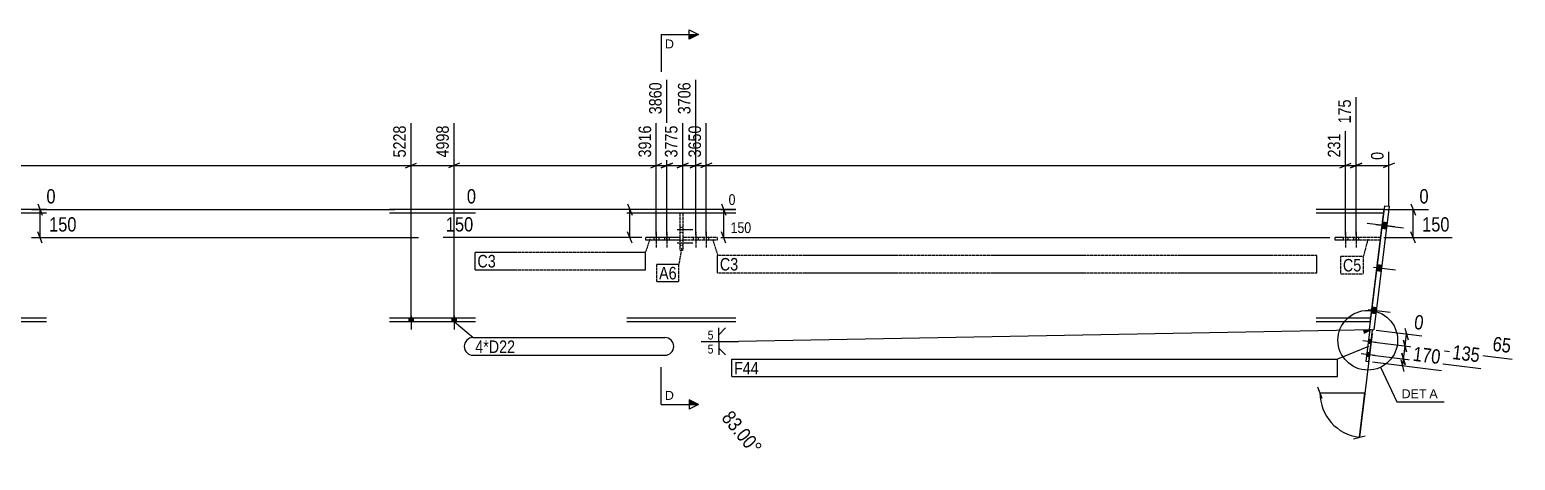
# Model space of a CAD drawing. Header units: millimetres. Extents: x 20 to 121689, y 20 to 5397.
# Drawn here: x 75379 to 83322, y 1116 to 3417 of the extents above; entities that cross this region are included whole.
import ezdxf

# ---------------------------------------------------------------- set-up
doc = ezdxf.new("R2010")
doc.units = ezdxf.units.MM
doc.linetypes.add('DXK_LINE_DOT2', pattern=[3.9198, 1.9599, -1.9599])
for name, color, linetype in [('MÅLSÆTNING', 7, 'Continuous'), ('STÅL', 7, 'Continuous'), ('TEKST', 7, 'Continuous')]:
    doc.layers.add(name, color=color, linetype=linetype)
doc.styles.add('Arial', font='ARIAL.TTF', dxfattribs={"height": 0.2})
doc.styles.add('Arial Narrow', font='ARIALN.TTF', dxfattribs={"height": 0.2})

msp = doc.modelspace()

# ---------------------------------------------------------------- hatches: boundary and pattern name
at = {"layer": 'STÅL', "linetype": 'Continuous'}
for color, points in [(96, [(82633.1, 2352.5), (82637.1, 2385.2), (82612.3, 2388.3), (82608.3, 2355.5)]), (96, [(82633.1, 2352.5), (82637.1, 2385.2), (82612.3, 2388.3), (82608.3, 2355.5)]), (96, [(82584.5, 2162), (82580.5, 2129.2), (82605.3, 2126.2), (82609.4, 2158.9)]), (96, [(82584.5, 2162), (82580.5, 2129.2), (82605.3, 2126.2), (82609.4, 2158.9)]), (96, [(82556.8, 1935.7), (82552.7, 1902.9), (82577.5, 1899.9), (82581.6, 1932.6)]), (96, [(82556.8, 1935.7), (82552.7, 1902.9), (82577.5, 1899.9), (82581.6, 1932.6)]), (4, [(77406.8, 1856.2), (77428.8, 1856.2), (77428.8, 1875.2), (77406.8, 1875.2)]), (4, [(77406.8, 1856.2), (77428.8, 1856.2), (77428.8, 1875.2), (77406.8, 1875.2)]), (4, [(77636.8, 1856.2), (77658.8, 1856.2), (77658.8, 1875.2), (77636.8, 1875.2)]), (4, [(77636.8, 1856.2), (77658.8, 1856.2), (77658.8, 1875.2), (77636.8, 1875.2)]), (96, [(82537.8, 1761.2), (82535.2, 1739.3), (82550.1, 1737.5), (82552.7, 1759.3)]), (96, [(82537.8, 1761.2), (82535.2, 1739.3), (82550.1, 1737.5), (82552.7, 1759.3)]), (96, [(82529.3, 1691.7), (82526.6, 1669.8), (82541.5, 1668), (82544.2, 1689.9)]), (96, [(82529.3, 1691.7), (82526.6, 1669.8), (82541.5, 1668), (82544.2, 1689.9)])]:
    msp.add_hatch(color=color, dxfattribs=at).paths.add_polyline_path(points)
at = {"layer": 'TEKST', "linetype": 'Continuous'}
for color, points in [(30, [(78905.7, 3366.7), (78905.7, 3391.7), (78955.7, 3391.7)]), (3, [(82507.8, 1815.3), (82559.3, 1812.9), (82512.8, 1790.8)]), (30, [(78905.1, 1413.7), (78905.1, 1438.7), (78955.1, 1413.7)])]:
    msp.add_hatch(color=color, dxfattribs=at).paths.add_polyline_path(points)

# ---------------------------------------------------------------- linework, layer by layer
at = {"layer": 'MÅLSÆTNING', "color": 7, "linetype": 'Continuous'}
for p, q in [((78785.9, 2318.8), (78785.9, 3148.4)), ((78940, 2318.8), (78940, 3148.4)), ((82471.1, 2318.8), (82471.1, 3056.7)), ((82471.1, 2318.8), (82471.1, 3056.7)), ((78729.5, 2318.8), (78729.5, 2917.4)), ((78996.3, 2318.8), (78996.3, 2917.4)), ((78996.3, 2318.8), (78996.3, 2917.4)), ((82414.8, 2318.8), (82414.8, 2874.7)), ((77387.8, 2679.2), (77447.8, 2703.2)), ((77387.8, 2679.2), (77447.8, 2703.2)), ((77677.8, 2703.2), (77617.8, 2679.2)), ((77677.8, 2703.2), (77617.8, 2679.2)), ((78699.5, 2679.2), (78759.5, 2703.2)), ((78815.9, 2703.2), (78755.9, 2679.2)), ((78755.9, 2679.2), (78815.9, 2703.2)), ((78910, 2679.2), (78970, 2703.2)), ((79026.3, 2703.2), (78966.3, 2679.2)), ((79026.3, 2703.2), (78966.3, 2679.2)), ((82384.8, 2679.2), (82444.8, 2703.2)), ((82441.1, 2679.2), (82501.1, 2703.2)), ((82675.9, 2703.2), (82615.9, 2679.2)), ((82645.9, 2476.2), (82645.9, 2763.9)), ((75311.1, 2691.2), (77417.8, 2691.2)), ((77417.8, 2691.2), (77647.8, 2691.2)), ((78729.5, 2691.2), (78785.9, 2691.2)), ((78940, 2691.2), (78996.3, 2691.2)), ((78996.3, 2691.2), (82414.8, 2691.2)), ((82471.1, 2691.2), (82645.9, 2691.2)), ((75422.4, 2486.2), (75446.4, 2426.2)), ((78576.1, 2486.2), (78600.1, 2426.2)), ((79078, 2486.2), (79102, 2426.2)), ((82764, 2486.2), (82788, 2426.2)), ((75388.9, 2456.2), (77331, 2456.2)), ((75434.4, 2306.3), (75434.4, 2456.2)), ((78663.8, 2456.2), (77716.4, 2456.2)), ((78588.1, 2306.3), (78588.1, 2456.2)), ((79074.2, 2456.2), (79152.5, 2456.2)), ((79090, 2306.3), (79090, 2456.2)), ((82620.4, 2456.2), (82858.8, 2456.2)), ((82776, 2306.3), (82776, 2456.2)), ((75388.9, 2306.3), (77457.6, 2306.3)), ((75446.4, 2276.3), (75422.4, 2336.3)), ((78651.7, 2306.3), (77589.8, 2306.3)), ((78600.1, 2276.3), (78576.1, 2336.3)), ((79074.2, 2306.3), (82330.3, 2306.3)), ((79102, 2276.3), (79078, 2336.3)), ((82620.4, 2306.3), (82985.4, 2306.3)), ((82788, 2276.3), (82764, 2336.3)), ((82556.9, 1793.1), (82488.8, 1238.4)), ((82579.2, 1810.5), (82823.1, 1780.5)), ((82741.3, 1694.9), (82724.8, 1757.3)), ((82732.7, 1821.9), (82749.3, 1759.4)), ((82733.1, 1726.1), (82741, 1790.6)), ((82560.2, 1676.8), (83138.8, 1605.8)), ((82560.2, 1676.8), (83138.8, 1605.8)), ((82568.8, 1746.3), (83305.4, 1655.8)), ((82568.8, 1746.3), (83305.4, 1655.8)), ((82732.8, 1625.4), (82716.3, 1687.9)), ((82716.3, 1687.9), (82732.8, 1625.4)), ((82724.5, 1656.6), (82733.1, 1726.1)), ((82558.5, 1641.8), (82928.1, 1596.4)), ((82728.5, 1590.6), (82712, 1653.1)), ((82720.3, 1621.9), (82724.5, 1656.6)), ((82290, 1446.6), (82266, 1506.6)), ((82278, 1476.6), (82518, 1476.6)), ((82488.8, 1238.4), (82518, 1476.6)), ((82457.5, 1230.1), (82520, 1246.6))]:
    msp.add_line(p, q, dxfattribs=at)
msp.add_arc((82518, 1476.6), 240, 180, 263, dxfattribs=at)
at = {"layer": 'STÅL', "color": 2, "linetype": 'Continuous'}
for p, q in [((82623.1, 2476.1), (82541.9, 1815.1)), ((82647.9, 2473.1), (82566.8, 1812)), ((82623.1, 2476.1), (82647.9, 2473.1)), ((75468.9, 2456.2), (75090.2, 2456.2)), ((75468.9, 2437.2), (75090.2, 2437.2)), ((77762.8, 2456.2), (77302.8, 2456.2)), ((77762.8, 2437.2), (77302.8, 2437.2)), ((79154.2, 2456.2), (78571.7, 2456.2)), ((79154.2, 2437.2), (78571.7, 2437.2)), ((82620.7, 2456.2), (82256.9, 2456.2)), ((82618.3, 2437.2), (82256.9, 2437.2)), ((75468.9, 1875.2), (75090.2, 1875.2)), ((75468.9, 1856.2), (75090.2, 1856.2)), ((77762.8, 1875.2), (77302.8, 1875.2)), ((77762.8, 1856.2), (77302.8, 1856.2)), ((79154.2, 1875.2), (78571.7, 1875.2)), ((79154.2, 1856.2), (78571.7, 1856.2)), ((82549.3, 1875.2), (82256.9, 1875.2)), ((82547, 1856.2), (82256.9, 1856.2)), ((82541.9, 1815.1), (82566.8, 1812))]:
    msp.add_line(p, q, dxfattribs=at)
at = {"layer": 'STÅL', "color": 30, "linetype": 'DXK_LINE_DOT2'}
for p, q in [((78870.4, 2437.2), (78855.4, 2437.2)), ((78855.4, 2437.2), (78855.4, 2237.2)), ((78870.4, 2437.2), (78870.4, 2237.2)), ((78855.4, 2306.3), (78671.7, 2306.3)), ((78671.7, 2306.3), (78671.7, 2291.3)), ((78784.4, 2306.3), (78784.4, 2291.3)), ((78855.4, 2306.3), (78855.4, 2291.3)), ((79054.2, 2306.3), (78870.5, 2306.3)), ((78870.5, 2306.3), (78870.5, 2291.3)), ((78941.5, 2306.3), (78941.5, 2291.3)), ((79054.2, 2306.3), (79054.2, 2291.3)), ((82600.4, 2306.3), (82356.9, 2306.3)), ((82356.9, 2306.3), (82356.9, 2291.3)), ((82469.6, 2306.3), (82469.6, 2291.3)), ((82600.4, 2306.3), (82600.4, 2291.3)), ((78855.4, 2291.3), (78671.7, 2291.3)), ((78870.4, 2237.2), (78855.4, 2237.2)), ((79054.2, 2291.3), (78870.5, 2291.3)), ((82600.4, 2291.3), (82356.9, 2291.3)), ((82544.4, 1814.8), (82559.3, 1812.9))]:
    msp.add_line(p, q, dxfattribs=at)
at = {"layer": 'STÅL', "color": 7, "linetype": 'DXK_LINE_DOT2'}
msp.add_line((82547, 1856.2), (82620.7, 2456.2), dxfattribs=at)
at = {"layer": 'STÅL', "color": 96, "linetype": 'Continuous'}
for p, q in [((82637.1, 2385.2), (82612.3, 2388.3)), ((82612.3, 2388.3), (82637.1, 2385.2)), ((82678.8, 2363.5), (82530.9, 2381.6)), ((82576.6, 2376), (82724.5, 2357.9)), ((82633.1, 2352.5), (82608.3, 2355.5)), ((82608.3, 2355.5), (82633.1, 2352.5)), ((82563.7, 2147.9), (82681.8, 2133.4)), ((82563.7, 2147.9), (82681.8, 2133.4)), ((82584.5, 2162), (82609.4, 2158.9)), ((82584.5, 2162), (82609.4, 2158.9)), ((82580.5, 2129.2), (82605.3, 2126.2)), ((82580.5, 2129.2), (82605.3, 2126.2)), ((82535.9, 1921.6), (82654, 1907.1)), ((82535.9, 1921.6), (82654, 1907.1)), ((82556.8, 1935.7), (82581.6, 1932.6)), ((82556.8, 1935.7), (82581.6, 1932.6)), ((82552.7, 1902.9), (82577.5, 1899.9)), ((82552.7, 1902.9), (82577.5, 1899.9)), ((82579.2, 1745), (82506.7, 1753.9)), ((82579.2, 1745), (82506.7, 1753.9)), ((82552.7, 1759.3), (82537.8, 1761.2)), ((82552.7, 1759.3), (82537.8, 1761.2)), ((82570.7, 1675.5), (82498.2, 1684.4)), ((82570.7, 1675.5), (82498.2, 1684.4)), ((82541.5, 1668), (82526.6, 1669.8)), ((82541.5, 1668), (82526.6, 1669.8)), ((82544.2, 1689.9), (82529.3, 1691.7)), ((82544.2, 1689.9), (82529.3, 1691.7)), ((82550.1, 1737.5), (82535.2, 1739.3)), ((82550.1, 1737.5), (82535.2, 1739.3))]:
    msp.add_line(p, q, dxfattribs=at)
at = {"layer": 'STÅL', "color": 96, "linetype": 'DXK_LINE_DOT2'}
for p, q in [((78716.5, 2306.3), (78716.5, 2291.3)), ((78729.5, 2336.3), (78729.5, 2251.3)), ((78742.5, 2306.3), (78742.5, 2291.3)), ((78772.9, 2306.3), (78772.9, 2291.3)), ((78785.9, 2336.3), (78785.9, 2251.3)), ((78798.9, 2306.3), (78798.9, 2291.3)), ((78840.4, 2348.7), (78925.4, 2348.7)), ((78855.4, 2361.7), (78870.4, 2361.7)), ((78855.4, 2335.7), (78870.4, 2335.7)), ((78927, 2306.3), (78927, 2291.3)), ((78940, 2336.3), (78940, 2251.3)), ((78953, 2306.3), (78953, 2291.3)), ((78983.3, 2306.3), (78983.3, 2291.3)), ((78996.3, 2336.3), (78996.3, 2251.3)), ((79009.3, 2306.3), (79009.3, 2291.3)), ((82401.8, 2306.3), (82401.8, 2291.3)), ((82414.8, 2336.3), (82414.8, 2251.3)), ((82427.8, 2306.3), (82427.8, 2291.3)), ((82458.1, 2306.3), (82458.1, 2291.3)), ((82471.1, 2336.3), (82471.1, 2251.3)), ((82484.1, 2306.3), (82484.1, 2291.3)), ((78840.4, 2278.7), (78925.4, 2278.7)), ((78855.4, 2291.7), (78870.4, 2291.7)), ((78855.4, 2265.7), (78870.4, 2265.7))]:
    msp.add_line(p, q, dxfattribs=at)
at = {"layer": 'STÅL', "color": 4, "linetype": 'Continuous'}
for p, q in [((77406.8, 1875.2), (77406.8, 1856.2)), ((77406.8, 1875.2), (77406.8, 1856.2)), ((77417.8, 1888.2), (77417.8, 1815.2)), ((77417.8, 1888.2), (77417.8, 1815.2)), ((77428.8, 1875.2), (77428.8, 1856.2)), ((77428.8, 1875.2), (77428.8, 1856.2)), ((77636.8, 1875.2), (77636.8, 1856.2)), ((77636.8, 1875.2), (77636.8, 1856.2)), ((77647.8, 1888.2), (77647.8, 1815.2)), ((77647.8, 1888.2), (77647.8, 1815.2)), ((77658.8, 1875.2), (77658.8, 1856.2)), ((77658.8, 1875.2), (77658.8, 1856.2)), ((82544.4, 1814.8), (82523.7, 1646)), ((82538.6, 1644.2), (82559.3, 1812.9)), ((82523.7, 1646), (82538.6, 1644.2))]:
    msp.add_line(p, q, dxfattribs=at)
at = {"layer": 'TEKST', "color": 30, "linetype": 'Continuous'}
for p, q in [((78905.7, 3366.7), (78905.8, 3416.7)), ((78905.8, 3416.7), (78955.7, 3391.7)), ((78955.7, 3391.7), (78905.7, 3366.7)), ((78955.1, 1413.7), (78905.1, 1438.7)), ((78905.1, 1438.7), (78905.1, 1388.7)), ((78955.1, 1413.7), (78905.1, 1388.7))]:
    msp.add_line(p, q, dxfattribs=at)
at = {"layer": 'TEKST', "color": 7, "linetype": 'DXK_LINE_DOT2'}
msp.add_line((82262.1, 2118), (82262.1, 2212), dxfattribs=at)
at = {"layer": 'TEKST', "color": 3, "linetype": 'Continuous'}
for p, q in [((82559.3, 1812.9), (79169.7, 1751.3)), ((82689.6, 1427.4), (82942.3, 1427.4))]:
    msp.add_line(p, q, dxfattribs=at)

# ---------------------------------------------------------------- wipeouts: each hides what was drawn before it
at = {"color": 0, "linetype": 'Continuous'}
for points in [[(78823.9, 3316.7), (78823.9, 3366.7), (78775.7, 3366.7), (78775.7, 3316.7)], [(78823.2, 1438.7), (78823.3, 1488.7), (78775.1, 1488.7), (78775.1, 1438.7)]]:
    msp.add_wipeout(points, dxfattribs=at).dxf.layer = 'TEKST'
at = {"color": 0}
for points in [[(78659.8, 2146.3), (78659.8, 2216.3), (77772.9, 2216.3), (77772.9, 2146.3)], [(78838.1, 2082.4), (78838.1, 2152.4), (78744.3, 2152.4), (78744.3, 2082.4)], [(79167.4, 2130), (79167.4, 2200), (79069.3, 2200), (79069.3, 2130)], [(82498.8, 2124.8), (82498.8, 2194.8), (82400.8, 2194.8), (82400.8, 2124.8)], [(78763.4, 1689.2), (78763.4, 1759.2), (77761.4, 1759.2), (77761.4, 1689.2)], [(79038.7, 1757.3), (79038.7, 1815.3), (79000.2, 1815.3), (79000.2, 1757.3)], [(82359.9, 1574.9), (82359.9, 1644.9), (79145, 1644.9), (79145, 1574.9)]]:
    msp.add_wipeout(points, dxfattribs=at).dxf.layer = 'TEKST'

# ---------------------------------------------------------------- next in the draw order: linework, layer by layer
at = {"layer": 'TEKST', "color": 7, "linetype": 'Continuous'}
for p, q in [((78755.7, 3391.7), (78755.7, 3191.7)), ((78755.7, 3391.7), (78955.7, 3391.7)), ((78755.1, 1413.7), (78755.2, 1613.7)), ((78755.1, 1413.7), (78955.1, 1413.7))]:
    msp.add_line(p, q, dxfattribs=at)
at = {"layer": 'TEKST', "color": 3, "linetype": 'Continuous'}
for p, q in [((79063.2, 1787), (79063.2, 1822.7)), ((79063.2, 1787), (79098.9, 1822.7)), ((79063.2, 1751.3), (79063.2, 1787))]:
    msp.add_line(p, q, dxfattribs=at)

# ---------------------------------------------------------------- next in the draw order: texts
at = {"layer": 'TEKST', "color": 3, "linetype": 'Continuous', "style": 'Arial'}
for p in [(78775.7, 3316.7), (78775.1, 1438.7)]:
    msp.add_text('D', height=47.8, rotation=-0.01719, dxfattribs=at).set_placement(p)

# ---------------------------------------------------------------- next in the draw order: wipeouts: each hides what was drawn before it
at = {"color": 0, "linetype": 'Continuous'}
for points, layer in [([(78771.9, 3149.6), (78673.9, 3149.6), (78673.9, 2951), (78771.9, 2951)], 'MÅLSÆTNING'), ([(78982.3, 2918.6), (78884.3, 2918.6), (78884.3, 2720), (78982.3, 2720)], 'MÅLSÆTNING'), ([(82400.8, 2876), (82302.8, 2876), (82302.8, 2720), (82400.8, 2720)], 'MÅLSÆTNING'), ([(82631.9, 2777.9), (82533.9, 2777.9), (82533.9, 2707.2), (82631.9, 2707.2)], 'MÅLSÆTNING'), ([(77347, 2472.2), (77347, 2584.2), (75452.4, 2584.2), (75452.4, 2472.2)], 'MÅLSÆTNING'), ([(77781.2, 2472.2), (77781.2, 2584.2), (77700.4, 2584.2), (77700.4, 2472.2)], 'MÅLSÆTNING'), ([(79164.5, 2468.2), (79164.5, 2552.2), (79104, 2552.2), (79104, 2468.2)], 'MÅLSÆTNING'), ([(82874.8, 2472.2), (82874.8, 2584.2), (82794, 2584.2), (82794, 2472.2)], 'MÅLSÆTNING'), ([(82331.3, 2318.3), (82331.3, 2402.3), (79114.9, 2402.3), (79114.9, 2318.3)], 'MÅLSÆTNING'), ([(82841, 1794.5), (82854.6, 1905.6), (82774.5, 1915.5), (82760.8, 1804.3)], 'MÅLSÆTNING'), ([(83308.8, 1671.5), (83322.4, 1782.7), (83193.9, 1798.5), (83180.3, 1687.3)], 'MÅLSÆTNING'), ([(82847.9, 1447.4), (82847.9, 1497.4), (82714.6, 1497.4), (82714.6, 1447.4)], 'TEKST')]:
    msp.add_wipeout(points, dxfattribs=at).dxf.layer = layer
at = {"color": 0}
for points, layer in [([(82322.4, 1115.8), (82408.6, 1187.3), (79138, 1413.6), (79051.9, 1342.1)], 'MÅLSÆTNING'), ([(78659.8, 2146.3), (78659.8, 2216.3), (77772.9, 2216.3), (77772.9, 2146.3)], 'TEKST'), ([(78838.1, 2082.4), (78838.1, 2152.4), (78744.3, 2152.4), (78744.3, 2082.4)], 'TEKST'), ([(79167.4, 2130), (79167.4, 2200), (79069.3, 2200), (79069.3, 2130)], 'TEKST'), ([(82498.8, 2124.8), (82498.8, 2194.8), (82400.8, 2194.8), (82400.8, 2124.8)], 'TEKST'), ([(78763.4, 1689.2), (78763.4, 1759.2), (77761.4, 1759.2), (77761.4, 1689.2)], 'TEKST'), ([(82359.9, 1574.9), (82359.9, 1644.9), (79145, 1644.9), (79145, 1574.9)], 'TEKST')]:
    msp.add_wipeout(points, dxfattribs=at).dxf.layer = layer

# ---------------------------------------------------------------- next in the draw order: linework, layer by layer
at = {"layer": 'MÅLSÆTNING', "color": 7, "linetype": 'Continuous'}
for p, q in [((78785.9, 2318.8), (78785.9, 3148.4)), ((78940, 2318.8), (78940, 3148.4)), ((78870.4, 2457.2), (78870.4, 2917.4)), ((82414.8, 2318.8), (82414.8, 2874.7)), ((78840.4, 2679.2), (78900.4, 2703.2)), ((78900.4, 2703.2), (78840.4, 2679.2)), ((78970, 2703.2), (78910, 2679.2)), ((82384.8, 2679.2), (82444.8, 2703.2)), ((82501.1, 2703.2), (82441.1, 2679.2)), ((78785.9, 2691.2), (78870.4, 2691.2)), ((78870.4, 2691.2), (78940, 2691.2)), ((82414.8, 2691.2), (82471.1, 2691.2)), ((82724.8, 1757.3), (82741.3, 1694.9))]:
    msp.add_line(p, q, dxfattribs=at)
at = {"layer": 'TEKST', "color": 7, "linetype": 'DXK_LINE_DOT2'}
for p, q in [((77760.9, 2228.3), (78671.8, 2228.3)), ((77760.9, 2134.3), (77760.9, 2228.3)), ((78695.2, 2298.4), (78671.8, 2228.3)), ((78671.8, 2134.3), (78671.8, 2228.3)), ((78865, 2249.8), (78850.1, 2164.4)), ((79030.3, 2296.6), (79057.3, 2212)), ((82534.1, 2297.5), (82510.8, 2206.8)), ((78732.3, 2164.4), (78850.1, 2164.4)), ((78732.3, 2070.4), (78732.3, 2164.4)), ((78850.1, 2070.4), (78850.1, 2164.4)), ((79057.3, 2212), (82262.1, 2212)), ((79057.3, 2118), (79057.3, 2212)), ((82388.8, 2206.8), (82510.8, 2206.8)), ((82388.8, 2112.8), (82388.8, 2206.8)), ((82510.8, 2112.8), (82510.8, 2206.8)), ((77760.9, 2134.3), (78671.8, 2134.3)), ((78732.3, 2070.4), (78850.1, 2070.4)), ((79057.3, 2118), (82262.1, 2118)), ((82388.8, 2112.8), (82510.8, 2112.8))]:
    msp.add_line(p, q, dxfattribs=at)
at = {"layer": 'TEKST', "color": 7, "linetype": 'Continuous'}
for p, q in [((77647.8, 1858.2), (77749.4, 1771.2)), ((77749.4, 1771.2), (78775.4, 1771.2)), ((77749.4, 1677.2), (78775.4, 1677.2)), ((82538.2, 1723.1), (82371.9, 1656.9)), ((79133, 1656.9), (82371.9, 1656.9)), ((79133, 1562.9), (79133, 1656.9)), ((82371.9, 1562.9), (82371.9, 1656.9)), ((79133, 1562.9), (82371.9, 1562.9))]:
    msp.add_line(p, q, dxfattribs=at)
at = {"layer": 'TEKST', "color": 3, "linetype": 'Continuous'}
msp.add_line((82601.9, 1613.1), (82689.6, 1427.4), dxfattribs=at)
msp.add_circle((82533.8, 1757.4), 159.5, dxfattribs=at)
at = {"layer": 'TEKST', "color": 7, "linetype": 'Continuous'}
for centre, start, end in [((77749.4, 1724.2), 90, 270), ((78775.4, 1724.2), 270, 90)]:
    msp.add_arc(centre, 47, start, end, dxfattribs=at)

# ---------------------------------------------------------------- next in the draw order: texts
at = {"layer": 'MÅLSÆTNING', "color": 3, "linetype": 'Continuous', "style": 'Arial Narrow'}
for s, height, rotation, p in [('3860', 66.81, 90.00021, (78757.9, 2965)), ('3650', 66.81, 90.00021, (78968.3, 2734)), ('231', 66.81, 90.00021, (82386.8, 2734)), ('0', 66.8, 90.00021, (82617.9, 2721.2)), ('0', 76.4, -7.00154, (82778.6, 1818.2)), ('65', 76.35, -7.00154, (83198.1, 1701.2))]:
    msp.add_text(s, height=height, rotation=rotation, dxfattribs=at).set_placement(p)
for s, height, p in [('0', 76.4, (75468.4, 2488.2)), ('0', 76.4, (77716.4, 2488.2)), ('0', 76.4, (82810, 2488.2)), ('0', 57.3, (79116, 2480.2)), ('150', 57.27, (79126.9, 2330.3))]:
    msp.add_text(s, height=height, dxfattribs=at).set_placement(p)
at = {"layer": 'MÅLSÆTNING', "color": 3, "style": 'Arial Narrow'}
msp.add_text('83.00°', height=76.35, rotation=-50.31715, dxfattribs=at).set_placement((79074.4, 1340))
at = {"layer": 'TEKST', "color": 3, "style": 'Arial Narrow'}
for s, p in [('C3', (77772.9, 2146.3)), ('A6', (78744.3, 2082.4)), ('C3', (79069.3, 2130)), ('C5', (82400.8, 2124.8)), ('4*D22', (77761.4, 1689.2)), ('F44', (79145, 1574.9))]:
    msp.add_text(s, height=66.81, dxfattribs=at).set_placement(p)

# ---------------------------------------------------------------- next in the draw order: wipeouts: each hides what was drawn before it
at = {"color": 0, "linetype": 'Continuous'}
for points, layer in [([(77459, 2322.3), (77459, 2434.3), (75466.9, 2434.3), (75466.9, 2322.3)], 'MÅLSÆTNING'), ([(77766.6, 2322.3), (77766.6, 2434.3), (77588.4, 2434.3), (77588.4, 2322.3)], 'MÅLSÆTNING'), ([(82986.8, 2322.3), (82986.8, 2434.3), (82808.6, 2434.3), (82808.6, 2322.3)], 'MÅLSÆTNING'), ([(83142.2, 1621.5), (83155.8, 1732.6), (82978.9, 1754.4), (82965.3, 1643.2)], 'MÅLSÆTNING'), ([(79038.7, 1682.3), (79038.7, 1740.3), (79000.2, 1740.3), (79000.2, 1682.3)], 'TEKST'), ([(82907.3, 1447.4), (82907.3, 1497.4), (82862.9, 1497.4), (82862.9, 1447.4)], 'TEKST')]:
    msp.add_wipeout(points, dxfattribs=at).dxf.layer = layer

# ---------------------------------------------------------------- next in the draw order: linework, layer by layer
at = {"layer": 'MÅLSÆTNING', "color": 7, "linetype": 'Continuous'}
for p, q in [((77417.8, 1861.2), (77417.8, 2917.4)), ((77417.8, 1861.2), (77417.8, 2917.4)), ((77647.8, 1861.2), (77647.8, 2917.4)), ((77647.8, 1861.2), (77647.8, 2917.4))]:
    msp.add_line(p, q, dxfattribs=at)
at = {"layer": 'TEKST', "color": 3, "linetype": 'Continuous'}
for p, q in [((78969.2, 1751.3), (79169.7, 1751.3)), ((79063.2, 1751.3), (79063.2, 1715.6)), ((79063.2, 1715.6), (79063.2, 1679.8)), ((79063.2, 1715.6), (79098.9, 1679.8))]:
    msp.add_line(p, q, dxfattribs=at)

# ---------------------------------------------------------------- next in the draw order: texts
at = {"layer": 'MÅLSÆTNING', "color": 3, "linetype": 'Continuous', "style": 'Arial Narrow'}
for p in [(75482.9, 2338.3), (77604.4, 2338.3), (82824.6, 2338.3)]:
    msp.add_text('150', height=76.35, dxfattribs=at).set_placement(p)
msp.add_text('135', height=76.35, rotation=-7.00154, dxfattribs=at).set_placement((82983.1, 1657.1))
at = {"layer": 'TEKST', "color": 3, "style": 'Arial Narrow'}
msp.add_text('5', height=47.7, dxfattribs=at).set_placement((79004.2, 1761.3))
at = {"layer": 'TEKST', "color": 3, "linetype": 'Continuous', "style": 'Arial Narrow'}
msp.add_text('5', height=47.7, dxfattribs=at).set_placement((79004.2, 1686.3))
at = {"layer": 'TEKST', "color": 96, "linetype": 'Continuous', "style": 'Arial'}
for s, height, p in [('DET', 47.75, (82714.6, 1447.4)), ('A', 47.8, (82862.9, 1447.4))]:
    msp.add_text(s, height=height, dxfattribs=at).set_placement(p)

# ---------------------------------------------------------------- next in the draw order: wipeouts: each hides what was drawn before it
at = {"color": 0, "linetype": 'Continuous'}
for points in [[(78926, 3149.6), (78828, 3149.6), (78828, 2951), (78926, 2951)], [(82457.1, 3058), (82359.1, 3058), (82359.1, 2902), (82457.1, 2902)], [(82931.5, 1612.1), (82945.1, 1723.2), (82768.2, 1745), (82754.6, 1633.8)]]:
    msp.add_wipeout(points, dxfattribs=at).dxf.layer = 'MÅLSÆTNING'

# ---------------------------------------------------------------- next in the draw order: linework, layer by layer
at = {"layer": 'MÅLSÆTNING', "color": 7, "linetype": 'Continuous'}
msp.add_line((78870.4, 2457.2), (78870.4, 2917.4), dxfattribs=at)

# ---------------------------------------------------------------- next in the draw order: texts
at = {"layer": 'MÅLSÆTNING', "color": 3, "linetype": 'Continuous', "style": 'Arial Narrow'}
for s, height, rotation, p in [('3706', 66.81, 90.00021, (78912, 2965)), ('175', 66.81, 90.00021, (82443.1, 2916)), ('170', 76.35, -7.00154, (82772.4, 1647.7))]:
    msp.add_text(s, height=height, rotation=rotation, dxfattribs=at).set_placement(p)

# ---------------------------------------------------------------- next in the draw order: wipeouts: each hides what was drawn before it
at = {"color": 0, "linetype": 'Continuous'}
msp.add_wipeout([(77403.8, 2918.6), (77305.8, 2918.6), (77305.8, 2720), (77403.8, 2720)], dxfattribs=at).dxf.layer = 'MÅLSÆTNING'

# ---------------------------------------------------------------- next in the draw order: texts
at = {"layer": 'MÅLSÆTNING', "color": 3, "linetype": 'Continuous', "style": 'Arial Narrow'}
msp.add_text('5228', height=66.81, rotation=90.00021, dxfattribs=at).set_placement((77389.8, 2734))

# ---------------------------------------------------------------- next in the draw order: wipeouts: each hides what was drawn before it
at = {"color": 0, "linetype": 'Continuous'}
msp.add_wipeout([(78856.4, 2918.6), (78758.4, 2918.6), (78758.4, 2720), (78856.4, 2720)], dxfattribs=at).dxf.layer = 'MÅLSÆTNING'

# ---------------------------------------------------------------- next in the draw order: linework, layer by layer
at = {"layer": 'MÅLSÆTNING', "color": 7, "linetype": 'Continuous'}
for p, q in [((78729.5, 2318.8), (78729.5, 2917.4)), ((78699.5, 2679.2), (78759.5, 2703.2)), ((77647.8, 2691.2), (78729.5, 2691.2))]:
    msp.add_line(p, q, dxfattribs=at)

# ---------------------------------------------------------------- next in the draw order: texts
at = {"layer": 'MÅLSÆTNING', "color": 3, "linetype": 'Continuous', "style": 'Arial Narrow'}
msp.add_text('3775', height=66.81, rotation=90.00021, dxfattribs=at).set_placement((78842.4, 2734))

# ---------------------------------------------------------------- next in the draw order: wipeouts: each hides what was drawn before it
at = {"color": 0, "linetype": 'Continuous'}
for points in [[(77633.8, 2918.6), (77535.8, 2918.6), (77535.8, 2720), (77633.8, 2720)], [(78715.5, 2918.6), (78617.5, 2918.6), (78617.5, 2720), (78715.5, 2720)]]:
    msp.add_wipeout(points, dxfattribs=at).dxf.layer = 'MÅLSÆTNING'

# ---------------------------------------------------------------- next in the draw order: texts
at = {"layer": 'MÅLSÆTNING', "color": 3, "linetype": 'Continuous', "style": 'Arial Narrow'}
for s, p in [('4998', (77619.8, 2734)), ('3916', (78701.5, 2734))]:
    msp.add_text(s, height=66.81, rotation=90.00021, dxfattribs=at).set_placement(p)

doc.saveas('drawing.dxf')
